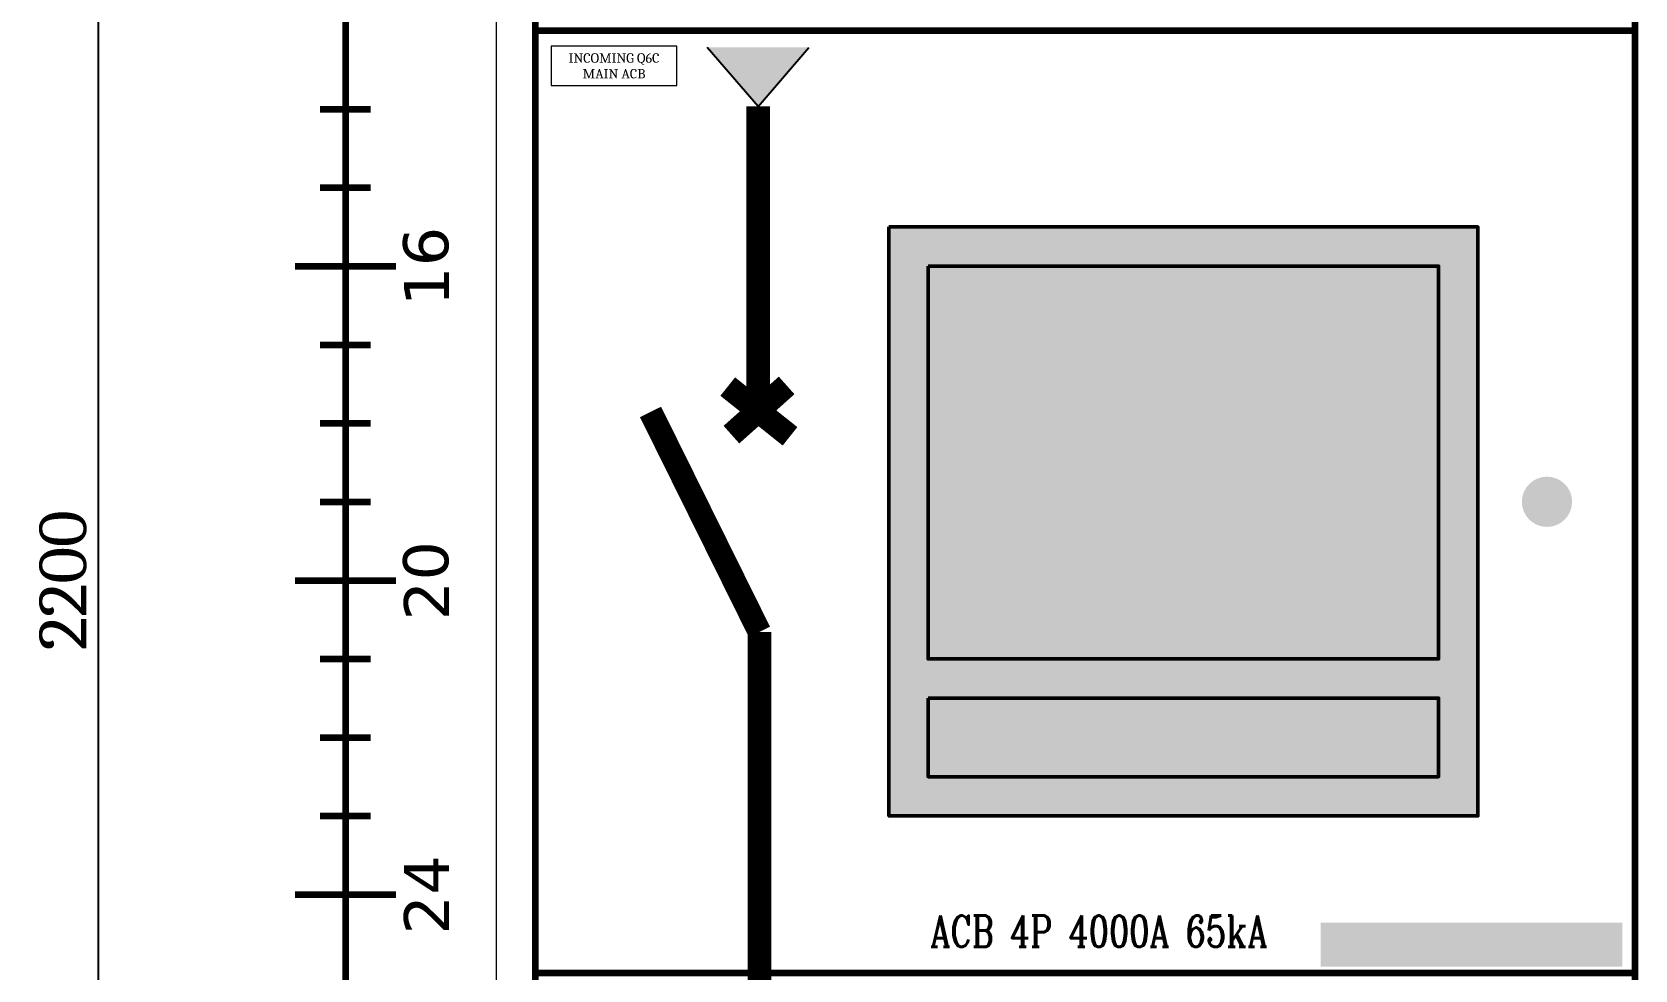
# Model space of a CAD drawing. Header units: millimetres. Extents: x -116965 to 323937, y 291661 to 566926.
# Drawn here: x -49052 to -48032, y 317391 to 317988 of the extents above; entities that cross this region are included whole.
import ezdxf
from ezdxf.enums import TextEntityAlignment as Align

# ---------------------------------------------------------------- set-up
doc = ezdxf.new("R2010")
doc.units = ezdxf.units.MM
doc.header["$PDMODE"] = 35
doc.layers.get('0').update_dxf_attribs({"lineweight": 18})
doc.layers.add('C00-00-00', color=7, linetype='Continuous')
for name, color, linetype, true_color in [('C32-AD-3C', 7, 'Continuous', 0x32ad3c), ('C34-3A-40', 7, 'Continuous', 0x343a40), ('C49-50-57', 7, 'Continuous', 0x495057), ('CAD-B5-BD', 7, 'Continuous', 0xadb5bd), ('CB1-00-43', 7, 'Continuous', 0xb10043)]:
    doc.layers.add(name, color=color, linetype=linetype, true_color=true_color)
doc.styles.add('hw_Block', font='complex.shx', dxfattribs={"width": 0.75})
doc.styles.add('hw_Block.', font='Cambria.ttf')
doc.styles.add('hwTech', font='Cambria.ttf')
doc.styles.get("Standard").update_dxf_attribs({"font": 'arial.ttf'})
doc.dimstyles.new('hwTech-1.0', dxfattribs={"dimscale": 12, "dimtxt": 2.5, "dimasz": 2.5, "dimexe": 1.25, "dimexo": 0.625, "dimtad": 1, "dimtxsty": 'hwTech', "dimcen": 2.5, "dimclrd": 3, "dimclre": 3, "dimclrt": 3, "dimadec": 0, "dimazin": 0, "dimtfac": 1, "dimtmove": 0, "dimatfit": 3, "dimfxl": 1, "dimarcsym": 0})

# ---------------------------------------------------------------- blocks, each defined once
blk = doc.blocks.new('*D1850')
at = {"color": 3, "lineweight": -2, "transparency": 16777216}
for p, q in [((-48735, 318738.6), (-49025, 318738.6)), ((-49010, 316568.6), (-49010, 318708.6)), ((-48735, 316538.6), (-49025, 316538.6))]:
    blk.add_line(p, q, dxfattribs=at)
at = {"color": 3, "lineweight": -3, "transparency": 16777216}
for points in [[(-49015, 318708.6), (-49005, 318708.6), (-49010, 318738.6)], [(-49015, 316568.6), (-49005, 316568.6), (-49010, 316538.6)]]:
    blk.add_solid(points, dxfattribs=at)
at = {"layer": 'Defpoints', "color": 0, "lineweight": -3, "transparency": 16777216}
for p in [(-49010, 318738.6), (-48727.5, 318738.6), (-48727.5, 316538.6)]:
    blk.add_point(p, dxfattribs=at)
at = {"color": 3, "transparency": 16777216, "insert": (-49032.7, 317638.6), "char_height": 30, "attachment_point": 5, "rotation": 90, "style": 'hwTech'}
blk.add_mtext('2200', dxfattribs=at)
blk = doc.blocks.new('Load Outgoingx')
at = {"color": 0, "lineweight": 5, "ltscale": 0.7}
blk.add_lwpolyline([(10, -10), (10, -35), (90, -35), (90, -10)], close=True, dxfattribs=at)
at = {"color": 0, "lineweight": 5, "style": 'hw_Block.'}
for tag, p in [('LINE1', (50, -17.5)), ('LINE2', (50, -27.5))]:
    blk.add_attdef(tag, text='', height=6, dxfattribs=at).set_placement(p, align=Align.MIDDLE_CENTER)

msp = doc.modelspace()

# ---------------------------------------------------------------- hatches: boundary and pattern name
at = {"lineweight": -3, "ltscale": 5}
h = msp.add_hatch(color=1, dxfattribs=at)
h.dxf.hatch_style = 1
h.paths.add_polyline_path([(-48557.791743, 317977.791462), (-48622.540426, 317977.791462), (-48590.166085, 317940.225061)])
at = {"layer": 'C00-00-00'}
h = msp.add_hatch(color=256, dxfattribs=at)
h.dxf.hatch_style = 2
h.paths.add_polyline_path([(-48506.928982, 317863.565136), (-48131.981326, 317863.565136), (-48131.981326, 317488.61748), (-48506.928982, 317488.61748)])
h = msp.add_hatch(color=256, dxfattribs=at)
h.dxf.hatch_style = 2
h.paths.add_polyline_path([(-48266.962482, 317808.572814), (-48246.965276, 317808.572814), (-48246.965276, 317593.602824), (-48266.962482, 317593.602824)])
h = msp.add_hatch(color=256, dxfattribs=at)
h.dxf.hatch_style = 2
h.paths.add_polyline_path([(-48314.455854, 317773.577699), (-48281.960388, 317773.577699), (-48281.960388, 317748.581189), (-48314.455854, 317748.581189)])
h = msp.add_hatch(color=256, dxfattribs=at)
edge = h.paths.add_edge_path()
edge.add_arc((-48087.98747, 317688.589564), 15.997765, 0, 360)
h = msp.add_hatch(color=256, dxfattribs=at)
h.dxf.hatch_style = 2
h.paths.add_polyline_path([(-48231.96737, 317420.62697), (-48039.99417, 317420.62697), (-48039.99417, 317392.63088), (-48231.96737, 317392.63088)])
at = {"layer": 'C32-AD-3C'}
h = msp.add_hatch(color=256, dxfattribs=at)
h.dxf.hatch_style = 2
h.paths.add_polyline_path([(-48476.93317, 317763.579096), (-48421.940848, 317763.579096), (-48421.940848, 317663.593051), (-48476.93317, 317663.593051)])
h = msp.add_hatch(color=256, dxfattribs=at)
h.dxf.hatch_style = 2
h.paths.add_polyline_path([(-48356.94992, 317723.584676), (-48331.95341, 317723.584676), (-48331.95341, 317713.586074), (-48356.94992, 317713.586074)])
at = {"layer": 'C34-3A-40'}
h = msp.add_hatch(color=256, dxfattribs=at)
h.dxf.hatch_style = 2
h.paths.add_polyline_path([(-48481.932473, 317838.568627), (-48156.977839, 317838.568627), (-48156.977839, 317588.60352), (-48481.932473, 317588.60352)])
h = msp.add_hatch(color=256, dxfattribs=at)
h.dxf.hatch_style = 2
h.paths.add_polyline_path([(-48481.932473, 317563.607011), (-48156.977839, 317563.607011), (-48156.977839, 317513.613989), (-48481.932473, 317513.613989)])
at = {"layer": 'C49-50-57'}
h = msp.add_hatch(color=256, dxfattribs=at)
h.dxf.hatch_style = 2
h.paths.add_polyline_path([(-48266.962482, 317808.572814), (-48246.965276, 317808.572814), (-48246.965276, 317701.087817), (-48266.962482, 317701.087817)])
at = {"layer": 'CAD-B5-BD'}
h = msp.add_hatch(color=256, dxfattribs=at)
h.dxf.hatch_style = 2
h.paths.add_polyline_path([(-48471.93387, 317758.579792), (-48426.940151, 317758.579792), (-48426.940151, 317713.586074), (-48471.93387, 317713.586074)])
at = {"layer": 'CB1-00-43'}
h = msp.add_hatch(color=256, dxfattribs=at)
h.dxf.hatch_style = 2
h.paths.add_polyline_path([(-48356.94992, 317773.577699), (-48324.454457, 317773.577699), (-48324.454457, 317748.581189), (-48356.94992, 317748.581189)])

# ---------------------------------------------------------------- linework, layer by layer
at = {"color": 1, "lineweight": -3, "ltscale": 5}
for q in [(-48622.540426, 317977.791462), (-48557.791743, 317977.791462)]:
    msp.add_line((-48590.166085, 317940.225061), q, dxfattribs=at)
msp.add_lwpolyline([(-48756.897576, 316538.443002), (-48731.897576, 316538.443002), (-48731.897576, 318738.443002), (-48756.897576, 318738.443002)], close=True)
at = {"color": 1, "lineweight": -3, "ltscale": 5, "const_width": 15}
for points in [[(-48590.166085, 317746.479111), (-48590.166085, 317940.225061)], [(-48569.857797, 317730.246671), (-48609.504017, 317761.935945)], [(-48607.161651, 317731.32722), (-48572.020303, 317762.656443)], [(-48589.32841, 317605.775699), (-48658.651878, 317745.775699)], [(-48589.32841, 317605.775699), (-48589.32841, 316738.722167)]]:
    msp.add_lwpolyline(points, dxfattribs=at)
at = {"layer": 'C00-00-00', "lineweight": 211}
msp.add_lwpolyline([(-48731.897576, 318738.443002), (-48031.995285, 318738.443002), (-48031.995285, 316538.750083), (-48731.897576, 316538.750083)], close=True, dxfattribs=at)
at = {"layer": 'C00-00-00', "lineweight": 100}
for points in [[(-48852.884092, 318638.456958), (-48852.884092, 316638.736127)], [(-48868.881857, 317938.554667), (-48836.886327, 317938.554667)], [(-48868.881857, 317888.561645), (-48836.886327, 317888.561645)], [(-48868.881857, 317788.575605), (-48836.886327, 317788.575605)], [(-48868.881857, 317738.582583), (-48836.886327, 317738.582583)], [(-48868.881857, 317688.589564), (-48836.886327, 317688.589564)], [(-48868.881857, 317588.60352), (-48836.886327, 317588.60352)], [(-48868.881857, 317538.610502), (-48836.886327, 317538.610502)], [(-48868.881857, 317488.61748), (-48836.886327, 317488.61748)]]:
    msp.add_lwpolyline(points, dxfattribs=at)
msp.add_lwpolyline([(-48731.897576, 317988.547689), (-48031.995285, 317988.547689), (-48031.995285, 317388.631439), (-48731.897576, 317388.631439)], close=True, dxfattribs=at)
at = {"layer": 'C00-00-00', "lineweight": 50}
for points in [[(-48506.928982, 317863.565136), (-48131.981326, 317863.565136), (-48131.981326, 317488.61748), (-48506.928982, 317488.61748)], [(-48481.932473, 317838.568627), (-48156.977839, 317838.568627), (-48156.977839, 317588.60352), (-48481.932473, 317588.60352)], [(-48481.932473, 317563.607011), (-48156.977839, 317563.607011), (-48156.977839, 317513.613989), (-48481.932473, 317513.613989)]]:
    msp.add_lwpolyline(points, close=True, dxfattribs=at)
at = {"layer": 'C00-00-00', "lineweight": 211}
for points in [[(-48884.879627, 317838.568627), (-48820.888557, 317838.568627)], [(-48884.879627, 317638.596542), (-48820.888557, 317638.596542)], [(-48884.879627, 317438.624458), (-48820.888557, 317438.624458)]]:
    msp.add_lwpolyline(points, dxfattribs=at)

# ---------------------------------------------------------------- block references
at = {"lineweight": -3}
msp.add_blockref('Load Outgoingx', (-48731.897576, 317988.547689), dxfattribs=at).add_auto_attribs({'LINE2': 'MAIN ACB', 'LINE1': 'INCOMING Q6C'})

# ---------------------------------------------------------------- texts
at = {"color": 2, "insert": (-48373.225941, 317415.240625), "char_height": 20, "attachment_point": 5, "style": 'hw_Block'}
msp.add_mtext_dynamic_manual_height_columns('ACB 4P 4000A 65kA', width=280.32785492, gutter_width=12.5, heights=[0], dxfattribs=at)
at = {"layer": 'C00-00-00', "char_height": 28.70966008, "attachment_point": 7, "rotation": 90}
for s, insert in [('{\\fVerdana|b0|i0|c0;6}', (-48786.893304, 317838.499951)), ('{\\fVerdana|b0|i0|c0;1}', (-48786.893304, 317813.103431)), ('{\\fVerdana|b0|i0|c0;0}', (-48786.893304, 317638.527867)), ('{\\fVerdana|b0|i0|c0;2}', (-48786.893304, 317613.131346)), ('{\\fVerdana|b0|i0|c0;4}', (-48786.893304, 317438.555782)), ('{\\fVerdana|b0|i0|c0;2}', (-48786.893304, 317413.159266))]:
    msp.add_mtext(s, dxfattribs=dict(at, insert=insert))

# ---------------------------------------------------------------- dimensions: what is measured, and where the dimension line sits
dim = msp.add_linear_dim(base=(-49010.00964, 318738.638389), p1=(-48727.515568, 316538.638389), p2=(-48727.515568, 318738.638389), angle=90, dimstyle='hwTech-1.0')
dim.commit()
dim.dimension.update_dxf_attribs({"geometry": '*D1850', "text_midpoint": (-49032.683427, 317638.638389)})

doc.saveas('drawing.dxf')
